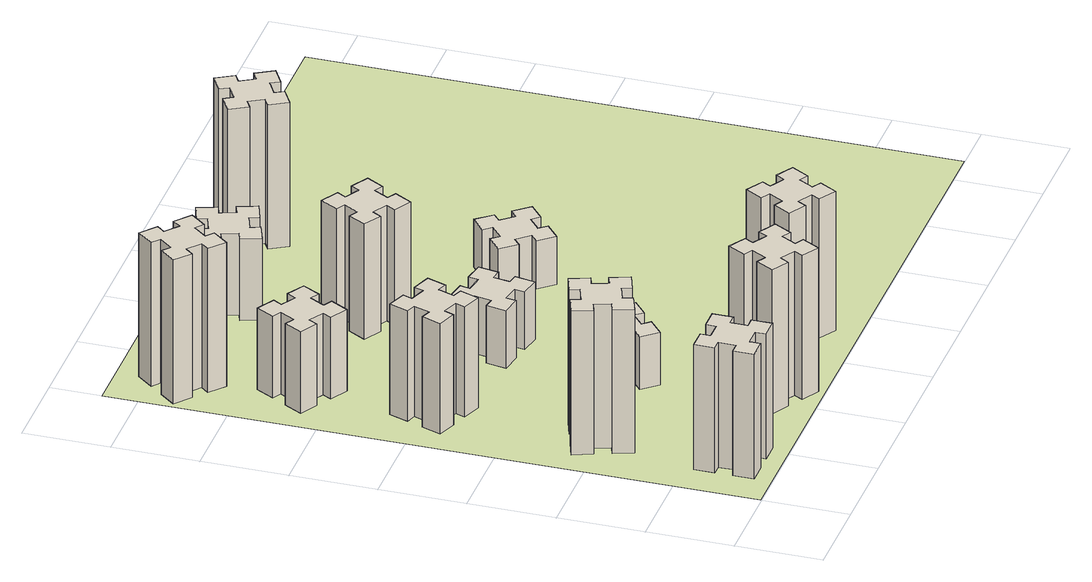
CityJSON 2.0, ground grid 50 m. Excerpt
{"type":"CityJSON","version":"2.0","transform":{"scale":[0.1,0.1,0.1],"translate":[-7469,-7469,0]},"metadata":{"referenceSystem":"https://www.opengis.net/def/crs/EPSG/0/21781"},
"CityObjects":{
"building1":{"type":"Building","attributes":{"class":"1000","function":"1000","usage":"1000","yearOfConstruction":2016,"roofType":"1000","measuredHeight":78,"storeysAboveGround":30,"storeysBelowGround":0},"geometry":[{"type":"Solid","lod":"1","boundaries":[[[[0,1,2,3,4,5,6,7,8,9,10,11,12,13,14,15,16,17,18,19]],[[17,16,20,21]],[[16,15,22,20]],[[15,14,23,22]],[[14,13,24,23]],[[13,12,25,24]],[[12,11,26,25]],[[11,10,27,26]],[[10,9,28,27]],[[9,8,29,28]],[[8,7,30,29]],[[7,6,31,30]],[[6,5,32,31]],[[5,4,33,32]],[[4,3,34,33]],[[3,2,35,34]],[[2,1,36,35]],[[1,0,37,36]],[[0,19,38,37]],[[19,18,39,38]],[[18,17,21,39]],[[24,25,26,27,28,29,30,31,32,33,34,35,36,37,38,39,21,20,22,23]]]]}]},
"building2":{"type":"Building","attributes":{"class":"1000","function":"1000","usage":"1000","yearOfConstruction":2016,"roofType":"1000","measuredHeight":90,"storeysAboveGround":30,"storeysBelowGround":0},"geometry":[{"type":"Solid","lod":"1","boundaries":[[[[40,41,42,43,44,45,46,47,48,49,50,51,52,53,54,55,56,57,58,59]],[[57,56,60,61]],[[56,55,62,60]],[[55,54,63,62]],[[54,53,64,63]],[[53,52,65,64]],[[52,51,66,65]],[[51,50,67,66]],[[50,49,68,67]],[[49,48,69,68]],[[48,47,70,69]],[[47,46,71,70]],[[46,45,72,71]],[[45,44,73,72]],[[44,43,74,73]],[[43,42,75,74]],[[42,41,76,75]],[[41,40,77,76]],[[40,59,78,77]],[[59,58,79,78]],[[58,57,61,79]],[[64,65,66,67,68,69,70,71,72,73,74,75,76,77,78,79,61,60,62,63]]]]}]},
"building3":{"type":"Building","attributes":{"class":"1000","function":"1000","usage":"1000","yearOfConstruction":2016,"roofType":"1000","measuredHeight":69,"storeysAboveGround":30,"storeysBelowGround":0},"geometry":[{"type":"Solid","lod":"1","boundaries":[[[[80,81,82,83,84,85,86,87,88,89,90,91,92,93,94,95,96,97,98,99]],[[97,96,100,101]],[[96,95,102,100]],[[95,94,103,102]],[[94,93,104,103]],[[93,92,105,104]],[[92,91,106,105]],[[91,90,107,106]],[[90,89,108,107]],[[89,88,109,108]],[[88,87,110,109]],[[87,86,111,110]],[[86,85,112,111]],[[85,84,113,112]],[[84,83,114,113]],[[83,82,115,114]],[[82,81,116,115]],[[81,80,117,116]],[[80,99,118,117]],[[99,98,119,118]],[[98,97,101,119]],[[104,105,106,107,108,109,110,111,112,113,114,115,116,117,118,119,101,100,102,103]]]]}]},
"building4":{"type":"Building","attributes":{"class":"1000","function":"1000","usage":"1000","yearOfConstruction":2016,"roofType":"1000","measuredHeight":51,"storeysAboveGround":30,"storeysBelowGround":0},"geometry":[{"type":"Solid","lod":"1","boundaries":[[[[120,121,122,123,124,125,126,127,128,129,130,131,132,133,134,135,136,137,138,139]],[[137,136,140,141]],[[136,135,142,140]],[[135,134,143,142]],[[134,133,144,143]],[[133,132,145,144]],[[132,131,146,145]],[[131,130,147,146]],[[130,129,148,147]],[[129,128,149,148]],[[128,127,150,149]],[[127,126,151,150]],[[126,125,152,151]],[[125,124,153,152]],[[124,123,154,153]],[[123,122,155,154]],[[122,121,156,155]],[[121,120,157,156]],[[120,139,158,157]],[[139,138,159,158]],[[138,137,141,159]],[[144,145,146,147,148,149,150,151,152,153,154,155,156,157,158,159,141,140,142,143]]]]}]},
"building5":{"type":"Building","attributes":{"class":"1000","function":"1000","usage":"1000","yearOfConstruction":2016,"roofType":"1000","measuredHeight":90,"storeysAboveGround":30,"storeysBelowGround":0},"geometry":[{"type":"Solid","lod":"1","boundaries":[[[[160,161,162,163,164,165,166,167,168,169,170,171,172,173,174,175,176,177,178,179]],[[177,176,180,181]],[[176,175,182,180]],[[175,174,183,182]],[[174,173,184,183]],[[173,172,185,184]],[[172,171,186,185]],[[171,170,187,186]],[[170,169,188,187]],[[169,168,189,188]],[[168,167,190,189]],[[167,166,191,190]],[[166,165,192,191]],[[165,164,193,192]],[[164,163,194,193]],[[163,162,195,194]],[[162,161,196,195]],[[161,160,197,196]],[[160,179,198,197]],[[179,178,199,198]],[[178,177,181,199]],[[184,185,186,187,188,189,190,191,192,193,194,195,196,197,198,199,181,180,182,183]]]]}]},
"building6":{"type":"Building","attributes":{"class":"1000","function":"1000","usage":"1000","yearOfConstruction":2016,"roofType":"1000","measuredHeight":90,"storeysAboveGround":30,"storeysBelowGround":0},"geometry":[{"type":"Solid","lod":"1","boundaries":[[[[200,201,202,203,204,205,206,207,208,209,210,211,212,213,214,215,216,217,218,219]],[[217,216,220,221]],[[216,215,222,220]],[[215,214,223,222]],[[214,213,224,223]],[[213,212,225,224]],[[212,211,226,225]],[[211,210,227,226]],[[210,209,228,227]],[[209,208,229,228]],[[208,207,230,229]],[[207,206,231,230]],[[206,205,232,231]],[[205,204,233,232]],[[204,203,234,233]],[[203,202,235,234]],[[202,201,236,235]],[[201,200,237,236]],[[200,219,238,237]],[[219,218,239,238]],[[218,217,221,239]],[[224,225,226,227,228,229,230,231,232,233,234,235,236,237,238,239,221,220,222,223]]]]}]},
"building7":{"type":"Building","attributes":{"class":"1000","function":"1000","usage":"1000","yearOfConstruction":2016,"roofType":"1000","measuredHeight":33,"storeysAboveGround":30,"storeysBelowGround":0},"geometry":[{"type":"Solid","lod":"1","boundaries":[[[[240,241,242,243,244,245,246,247,248,249,250,251,252,253,254,255,256,257,258,259]],[[257,256,260,261]],[[256,255,262,260]],[[255,254,263,262]],[[254,253,264,263]],[[253,252,265,264]],[[252,251,266,265]],[[251,250,267,266]],[[250,249,268,267]],[[249,248,269,268]],[[248,247,270,269]],[[247,246,271,270]],[[246,245,272,271]],[[245,244,273,272]],[[244,243,274,273]],[[243,242,275,274]],[[242,241,276,275]],[[241,240,277,276]],[[240,259,278,277]],[[259,258,279,278]],[[258,257,261,279]],[[264,265,266,267,268,269,270,271,272,273,274,275,276,277,278,279,261,260,262,263]]]]}]},
"building8":{"type":"Building","attributes":{"class":"1000","function":"1000","usage":"1000","yearOfConstruction":2016,"roofType":"1000","measuredHeight":36,"storeysAboveGround":30,"storeysBelowGround":0},"geometry":[{"type":"Solid","lod":"1","boundaries":[[[[280,281,282,283,284,285,286,287,288,289,290,291,292,293,294,295,296,297,298,299]],[[297,296,300,301]],[[296,295,302,300]],[[295,294,303,302]],[[294,293,304,303]],[[293,292,305,304]],[[292,291,306,305]],[[291,290,307,306]],[[290,289,308,307]],[[289,288,309,308]],[[288,287,310,309]],[[287,286,311,310]],[[286,285,312,311]],[[285,284,313,312]],[[284,283,314,313]],[[283,282,315,314]],[[282,281,316,315]],[[281,280,317,316]],[[280,299,318,317]],[[299,298,319,318]],[[298,297,301,319]],[[304,305,306,307,308,309,310,311,312,313,314,315,316,317,318,319,301,300,302,303]]]]}]},
"building9":{"type":"Building","attributes":{"class":"1000","function":"1000","usage":"1000","yearOfConstruction":2016,"roofType":"1000","measuredHeight":87,"storeysAboveGround":30,"storeysBelowGround":0},"geometry":[{"type":"Solid","lod":"1","boundaries":[[[[320,321,322,323,324,325,326,327,328,329,330,331,332,333,334,335,336,337,338,339]],[[337,336,340,341]],[[336,335,342,340]],[[335,334,343,342]],[[334,333,344,343]],[[333,332,345,344]],[[332,331,346,345]],[[331,330,347,346]],[[330,329,348,347]],[[329,328,349,348]],[[328,327,350,349]],[[327,326,351,350]],[[326,325,352,351]],[[325,324,353,352]],[[324,323,354,353]],[[323,322,355,354]],[[322,321,356,355]],[[321,320,357,356]],[[320,339,358,357]],[[339,338,359,358]],[[338,337,341,359]],[[344,345,346,347,348,349,350,351,352,353,354,355,356,357,358,359,341,340,342,343]]]]}]},
"building10":{"type":"Building","attributes":{"class":"1000","function":"1000","usage":"1000","yearOfConstruction":2016,"roofType":"1000","measuredHeight":72,"storeysAboveGround":30,"storeysBelowGround":0},"geometry":[{"type":"Solid","lod":"1","boundaries":[[[[360,361,362,363,364,365,366,367,368,369,370,371,372,373,374,375,376,377,378,379]],[[377,376,380,381]],[[376,375,382,380]],[[375,374,383,382]],[[374,373,384,383]],[[373,372,385,384]],[[372,371,386,385]],[[371,370,387,386]],[[370,369,388,387]],[[369,368,389,388]],[[368,367,390,389]],[[367,366,391,390]],[[366,365,392,391]],[[365,364,393,392]],[[364,363,394,393]],[[363,362,395,394]],[[362,361,396,395]],[[361,360,397,396]],[[360,379,398,397]],[[379,378,399,398]],[[378,377,381,399]],[[384,385,386,387,388,389,390,391,392,393,394,395,396,397,398,399,381,380,382,383]]]]}]},
"building11":{"type":"Building","attributes":{"class":"1000","function":"1000","usage":"1000","yearOfConstruction":2016,"roofType":"1000","measuredHeight":51,"storeysAboveGround":30,"storeysBelowGround":0},"geometry":[{"type":"Solid","lod":"1","boundaries":[[[[400,401,402,403,404,405,406,407,408,409,410,411,412,413,414,415,416,417,418,419]],[[417,416,420,421]],[[416,415,422,420]],[[415,414,423,422]],[[414,413,424,423]],[[413,412,425,424]],[[412,411,426,425]],[[411,410,427,426]],[[410,409,428,427]],[[409,408,429,428]],[[408,407,430,429]],[[407,406,431,430]],[[406,405,432,431]],[[405,404,433,432]],[[404,403,434,433]],[[403,402,435,434]],[[402,401,436,435]],[[401,400,437,436]],[[400,419,438,437]],[[419,418,439,438]],[[418,417,421,439]],[[424,425,426,427,428,429,430,431,432,433,434,435,436,437,438,439,421,420,422,423]]]]}]},
"building12":{"type":"Building","attributes":{"class":"1000","function":"1000","usage":"1000","yearOfConstruction":2016,"roofType":"1000","measuredHeight":30,"storeysAboveGround":30,"storeysBelowGround":0},"geometry":[{"type":"Solid","lod":"1","boundaries":[[[[440,441,442,443,444,445,446,447,448,449,450,451,452,453,454,455,456,457,458,459]],[[457,456,460,461]],[[456,455,462,460]],[[455,454,463,462]],[[454,453,464,463]],[[453,452,465,464]],[[452,451,466,465]],[[451,450,467,466]],[[450,449,468,467]],[[449,448,469,468]],[[448,447,470,469]],[[447,446,471,470]],[[446,445,472,471]],[[445,444,473,472]],[[444,443,474,473]],[[443,442,475,474]],[[442,441,476,475]],[[441,440,477,476]],[[440,459,478,477]],[[459,458,479,478]],[[458,457,461,479]],[[464,465,466,467,468,469,470,471,472,473,474,475,476,477,478,479,461,460,462,463]]]]}]},
"building13":{"type":"Building","attributes":{"class":"1000","function":"1000","usage":"1000","yearOfConstruction":2016,"roofType":"1000","measuredHeight":90,"storeysAboveGround":30,"storeysBelowGround":0},"geometry":[{"type":"Solid","lod":"1","boundaries":[[[[480,481,482,483,484,485,486,487,488,489,490,491,492,493,494,495,496,497,498,499]],[[497,496,500,501]],[[496,495,502,500]],[[495,494,503,502]],[[494,493,504,503]],[[493,492,505,504]],[[492,491,506,505]],[[491,490,507,506]],[[490,489,508,507]],[[489,488,509,508]],[[488,487,510,509]],[[487,486,511,510]],[[486,485,512,511]],[[485,484,513,512]],[[484,483,514,513]],[[483,482,515,514]],[[482,481,516,515]],[[481,480,517,516]],[[480,499,518,517]],[[499,498,519,518]],[[498,497,501,519]],[[504,505,506,507,508,509,510,511,512,513,514,515,516,517,518,519,501,500,502,503]]]]}]},
"landuse1":{"type":"LandUse","attributes":{"name":"plot1","function":"1010"},"geometry":[{"type":"MultiSurface","lod":"1","boundaries":[[[520,521,522,523]]]}]}
},
"vertices":[
[265,325,0],[265,225,0],[205,225,0],[205,105,0],[325,105,0],[325,165,0],[425,165,0],[425,105,0],[545,105,0],[545,225,0],[485,225,0],[485,325,0],[545,325,0],[545,445,0],[425,445,0],[425,385,0],[325,385,0],[325,445,0],[205,445,0],[205,325,0],[325,385,780],[325,445,780],[425,385,780],[425,445,780],[545,445,780],[545,325,780],[485,325,780],[485,225,780],[545,225,780],[545,105,780],[425,105,780],[425,165,780],[325,165,780],[325,105,780],[205,105,780],[205,225,780],[265,225,780],[265,325,780],[205,325,780],[205,445,780],
[255,1025,0],[289,931,0],[233,910,0],[274,797,0],[387,839,0],[366,895,0],[460,929,0],[480,873,0],[593,914,0],[552,1027,0],[496,1006,0],[462,1100,0],[518,1120,0],[477,1233,0],[364,1192,0],[385,1136,0],[291,1102,0],[270,1158,0],[157,1117,0],[199,1004,0],[291,1102,900],[270,1158,900],[385,1136,900],[364,1192,900],[477,1233,900],[518,1120,900],[462,1100,900],[496,1006,900],[552,1027,900],[593,914,900],[480,873,900],[460,929,900],[366,895,900],[387,839,900],[274,797,900],[233,910,900],[289,931,900],[255,1025,900],[199,1004,900],[157,1117,900],
[291,1869,0],[385,1835,0],[364,1779,0],[477,1737,0],[518,1850,0],[462,1871,0],[496,1965,0],[552,1944,0],[593,2057,0],[480,2098,0],[460,2042,0],[366,2076,0],[387,2132,0],[274,2173,0],[233,2060,0],[289,2040,0],[255,1946,0],[199,1967,0],[157,1854,0],[270,1813,0],[255,1946,690],[199,1967,690],[289,2040,690],[233,2060,690],[274,2173,690],[387,2132,690],[366,2076,690],[460,2042,690],[480,2098,690],[593,2057,690],[552,1944,690],[496,1965,690],[462,1871,690],[518,1850,690],[477,1737,690],[364,1779,690],[385,1835,690],[291,1869,690],[270,1813,690],[157,1854,690],
[446,2597,0],[496,2684,0],[548,2654,0],[608,2758,0],[504,2818,0],[474,2766,0],[387,2816,0],[417,2868,0],[313,2928,0],[253,2824,0],[305,2794,0],[255,2707,0],[203,2737,0],[143,2633,0],[247,2573,0],[277,2625,0],[364,2575,0],[334,2523,0],[438,2463,0],[498,2567,0],[364,2575,510],[334,2523,510],[277,2625,510],[247,2573,510],[143,2633,510],[203,2737,510],[255,2707,510],[305,2794,510],[253,2824,510],[313,2928,510],[417,2868,510],[387,2816,510],[474,2766,510],[504,2818,510],[608,2758,510],[548,2654,510],[496,2684,510],[446,2597,510],[498,2567,510],[438,2463,510],
[1214,346,0],[1127,396,0],[1157,448,0],[1053,508,0],[993,404,0],[1045,374,0],[995,287,0],[943,317,0],[883,213,0],[987,153,0],[1017,205,0],[1104,155,0],[1074,103,0],[1178,43,0],[1238,147,0],[1186,177,0],[1236,264,0],[1288,234,0],[1348,338,0],[1244,398,0],[1236,264,900],[1288,234,900],[1186,177,900],[1238,147,900],[1178,43,900],[1074,103,900],[1104,155,900],[1017,205,900],[987,153,900],[883,213,900],[943,317,900],[995,287,900],[1045,374,900],[993,404,900],[1053,508,900],[1157,448,900],[1127,396,900],[1214,346,900],[1244,398,900],[1348,338,900],
[384,3387,0],[308,3452,0],[346,3498,0],[254,3575,0],[177,3483,0],[223,3444,0],[159,3368,0],[113,3406,0],[36,3314,0],[128,3237,0],[166,3283,0],[243,3219,0],[204,3173,0],[296,3096,0],[373,3188,0],[327,3226,0],[392,3303,0],[438,3264,0],[515,3356,0],[423,3433,0],[392,3303,900],[438,3264,900],[327,3226,900],[373,3188,900],[296,3096,900],[204,3173,900],[243,3219,900],[166,3283,900],[128,3237,900],[36,3314,900],[113,3406,900],[159,3368,900],[223,3444,900],[177,3483,900],[254,3575,900],[346,3498,900],[308,3452,900],[384,3387,900],[423,3433,900],[515,3356,900],
[983,1232,0],[906,1167,0],[868,1213,0],[776,1136,0],[853,1044,0],[899,1083,0],[963,1006,0],[917,968,0],[994,876,0],[1086,953,0],[1048,999,0],[1124,1063,0],[1163,1017,0],[1255,1094,0],[1178,1186,0],[1132,1148,0],[1067,1224,0],[1113,1263,0],[1036,1355,0],[944,1278,0],[1067,1224,330],[1113,1263,330],[1132,1148,330],[1178,1186,330],[1255,1094,330],[1163,1017,330],[1124,1063,330],[1048,999,330],[1086,953,330],[994,876,330],[917,968,330],[963,1006,330],[899,1083,330],[853,1044,330],[776,1136,330],[868,1213,330],[906,1167,330],[983,1232,330],[944,1278,330],[1036,1355,330],
[1047,1756,0],[1145,1738,0],[1135,1679,0],[1253,1658,0],[1274,1777,0],[1215,1787,0],[1232,1885,0],[1291,1875,0],[1312,1993,0],[1194,2014,0],[1184,1955,0],[1085,1972,0],[1096,2031,0],[977,2052,0],[957,1934,0],[1016,1924,0],[998,1825,0],[939,1836,0],[918,1717,0],[1037,1697,0],[998,1825,360],[939,1836,360],[1016,1924,360],[957,1934,360],[977,2052,360],[1096,2031,360],[1085,1972,360],[1184,1955,360],[1194,2014,360],[1312,1993,360],[1291,1875,360],[1232,1885,360],[1215,1787,360],[1274,1777,360],[1253,1658,360],[1135,1679,360],[1145,1738,360],[1047,1756,360],[1037,1697,360],[918,1717,360],
[1657,305,0],[1744,255,0],[1714,203,0],[1818,143,0],[1878,247,0],[1826,277,0],[1876,364,0],[1928,334,0],[1988,438,0],[1884,498,0],[1854,446,0],[1767,496,0],[1797,548,0],[1693,608,0],[1633,504,0],[1685,474,0],[1635,387,0],[1583,417,0],[1523,313,0],[1627,253,0],[1635,387,870],[1583,417,870],[1685,474,870],[1633,504,870],[1693,608,870],[1797,548,870],[1767,496,870],[1854,446,870],[1884,498,870],[1988,438,870],[1928,334,870],[1876,364,870],[1826,277,870],[1878,247,870],[1818,143,870],[1714,203,870],[1744,255,870],[1657,305,870],[1627,253,870],[1523,313,870],
[1314,2666,0],[1227,2716,0],[1257,2768,0],[1153,2828,0],[1093,2724,0],[1145,2694,0],[1095,2607,0],[1043,2637,0],[983,2533,0],[1087,2473,0],[1117,2525,0],[1204,2475,0],[1174,2423,0],[1278,2363,0],[1338,2467,0],[1286,2497,0],[1336,2584,0],[1388,2554,0],[1448,2658,0],[1344,2718,0],[1336,2584,720],[1388,2554,720],[1286,2497,720],[1338,2467,720],[1278,2363,720],[1174,2423,720],[1204,2475,720],[1117,2525,720],[1087,2473,720],[983,2533,720],[1043,2637,720],[1095,2607,720],[1145,2694,720],[1093,2724,720],[1153,2828,720],[1257,2768,720],[1227,2716,720],[1314,2666,720],[1344,2718,720],[1448,2658,720],
[1125,3456,0],[1031,3422,0],[1010,3478,0],[897,3437,0],[939,3324,0],[995,3345,0],[1029,3251,0],[973,3230,0],[1014,3117,0],[1127,3159,0],[1106,3215,0],[1200,3249,0],[1220,3193,0],[1333,3234,0],[1292,3347,0],[1236,3326,0],[1202,3420,0],[1258,3440,0],[1217,3553,0],[1104,3512,0],[1202,3420,510],[1258,3440,510],[1236,3326,510],[1292,3347,510],[1333,3234,510],[1220,3193,510],[1200,3249,510],[1106,3215,510],[1127,3159,510],[1014,3117,510],[973,3230,510],[1029,3251,510],[995,3345,510],[939,3324,510],[897,3437,510],[1010,3478,510],[1031,3422,510],[1125,3456,510],[1104,3512,510],[1217,3553,510],
[1972,1988,0],[1907,2064,0],[1953,2103,0],[1876,2195,0],[1784,2118,0],[1823,2072,0],[1746,2007,0],[1708,2053,0],[1616,1976,0],[1693,1884,0],[1739,1923,0],[1803,1846,0],[1757,1808,0],[1834,1716,0],[1926,1793,0],[1888,1839,0],[1964,1903,0],[2003,1857,0],[2095,1934,0],[2018,2026,0],[1964,1903,300],[2003,1857,300],[1888,1839,300],[1926,1793,300],[1834,1716,300],[1757,1808,300],[1803,1846,300],[1739,1923,300],[1693,1884,300],[1616,1976,300],[1708,2053,300],[1746,2007,300],[1823,2072,300],[1784,2118,300],[1876,2195,300],[1953,2103,300],[1907,2064,300],[1972,1988,300],[2018,2026,300],[2095,1934,300],
[1844,3556,0],[1757,3506,0],[1727,3558,0],[1623,3498,0],[1683,3394,0],[1735,3424,0],[1785,3337,0],[1733,3307,0],[1793,3203,0],[1897,3263,0],[1867,3315,0],[1954,3365,0],[1984,3313,0],[2088,3373,0],[2028,3477,0],[1976,3447,0],[1926,3534,0],[1978,3564,0],[1918,3668,0],[1814,3608,0],[1926,3534,900],[1978,3564,900],[1976,3447,900],[2028,3477,900],[2088,3373,900],[1984,3313,900],[1954,3365,900],[1867,3315,900],[1897,3263,900],[1793,3203,900],[1733,3307,900],[1785,3337,900],[1735,3424,900],[1683,3394,900],[1623,3498,900],[1727,3558,900],[1757,3506,900],[1844,3556,900],[1814,3608,900],[1918,3668,900],
[5,3705,0],[3705,3705,0],[3705,5,0],[5,5,0]
]}
